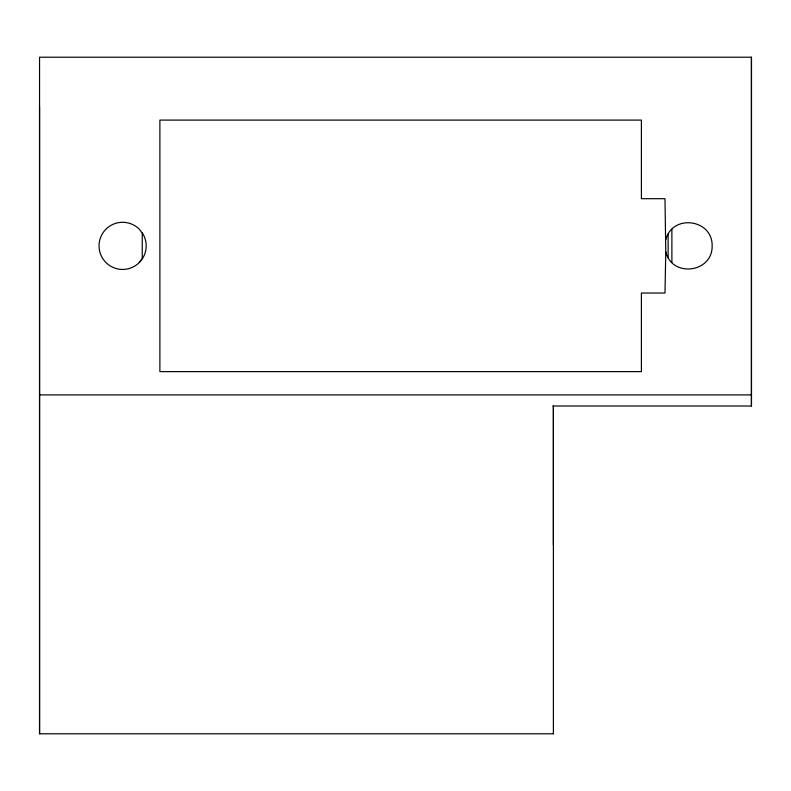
<?xml version="1.0" encoding="UTF-8"?>
<svg xmlns="http://www.w3.org/2000/svg" width="791" height="791" viewBox="0 0 791 791"><rect width="100%" height="100%" fill="white"/><g stroke="black" fill="none" stroke-linecap="round" stroke-linejoin="round"><path stroke-width="1.19" d="M553.384 733.781L39.55 733.781L39.55 57.209L751.45 57.219L751.45 406.001L552.899 406.001M553.393 545.137L553.393 406.001L553.393 733.781M665.785 251.963L664.984 198.699L641.402 198.699L641.402 120.094L159.881 120.094L159.881 371.632L641.402 371.632L641.402 293.026L664.984 293.026L665.785 251.963C672.192 278.036 712.701 272.697 712.147 245.863C712.701 219.028 672.192 213.689 665.785 239.762M668.148 257.658L668.148 234.077M671.895 262.533L671.885 229.192M751.45 406.001L751.45 57.209M139.295 262.533L143.042 257.658A23.582 23.582 0 0 0 143.042 234.077L139.295 229.192A23.582 23.582 0 0 0 105.945 229.192A23.582 23.582 0 0 0 105.945 262.533A23.582 23.582 0 0 0 139.295 262.533L142.242 258.697L142.242 233.029M39.55 394.897L751.45 394.897M39.55 106.656L39.55 733.781"/></g></svg>
